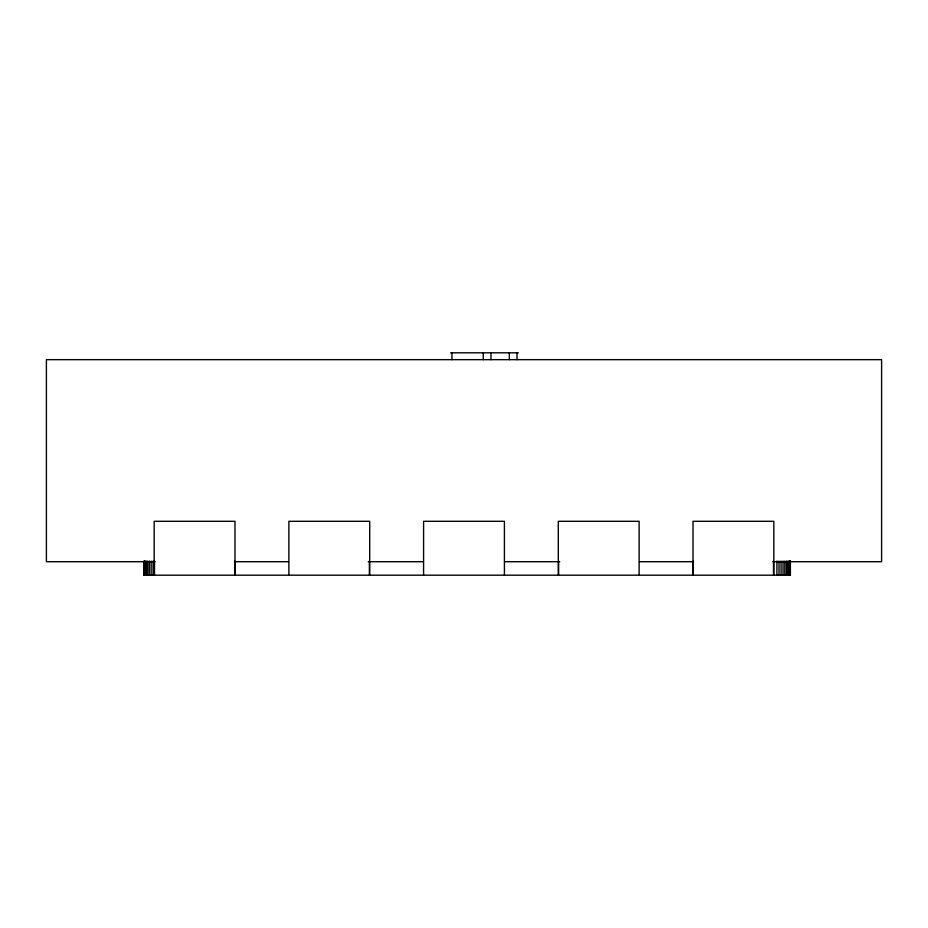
<?xml version="1.0" encoding="UTF-8"?>
<svg xmlns="http://www.w3.org/2000/svg" width="928" height="928" viewBox="0 0 928 928"><rect width="100%" height="100%" fill="white"/><g stroke="black" fill="none" stroke-linecap="round" stroke-linejoin="round"><path stroke-width="1.39" d="M450.59 352.814L518.369 352.814M155.15 561.718L46.4 561.718L46.4 359.658L881.6 359.658L881.6 561.718L772.85 561.718M234.9 561.718L288.55 561.718M368.3 561.718L423.4 561.718M504.6 561.718L559.7 561.718M639.45 561.718L693.1 561.718M143.782 575.186L790.389 575.186L790.389 561.011M790.227 561.011L790.227 575.186M789.728 561.011L789.728 575.186M788.916 561.011L788.916 575.186M787.814 561.011L787.814 575.186M786.445 561.011L786.445 575.186M784.833 561.011L784.833 575.186M783.035 561.011L783.035 575.186M781.074 561.011L781.074 575.186M779.021 561.011L779.021 575.186M776.922 561.011L776.922 575.186M773.836 575.186L773.836 521.304L693.007 521.304L693.007 575.186M773.511 561.011L773.511 575.186M693.32 561.011L693.32 575.186M639.125 575.186L639.125 521.304L558.296 521.304L558.296 575.186M558.621 561.011L558.621 575.186M517.012 352.814L517.012 359.658M509.321 352.814L509.321 359.658M504.414 575.186L504.414 521.304L423.586 521.304L423.586 575.186M490.97 352.814L490.97 359.658M483.279 352.814L483.279 359.658M451.948 352.814L451.948 359.658M369.704 575.186L369.704 521.304L288.875 521.304L288.875 575.186M369.379 561.011L369.379 575.186M234.993 575.186L234.993 521.304L154.164 521.304L154.164 575.186M234.68 561.011L234.68 575.186M154.489 561.011L154.489 575.186M153.085 561.011L153.085 575.186M151.136 561.011L151.136 575.186M149.338 561.011L149.338 575.186M147.726 561.011L147.726 575.186M146.357 561.011L146.357 575.186M145.255 561.011L145.255 575.186M144.443 561.011L144.443 575.186M143.944 561.011L143.944 575.186"/></g></svg>
